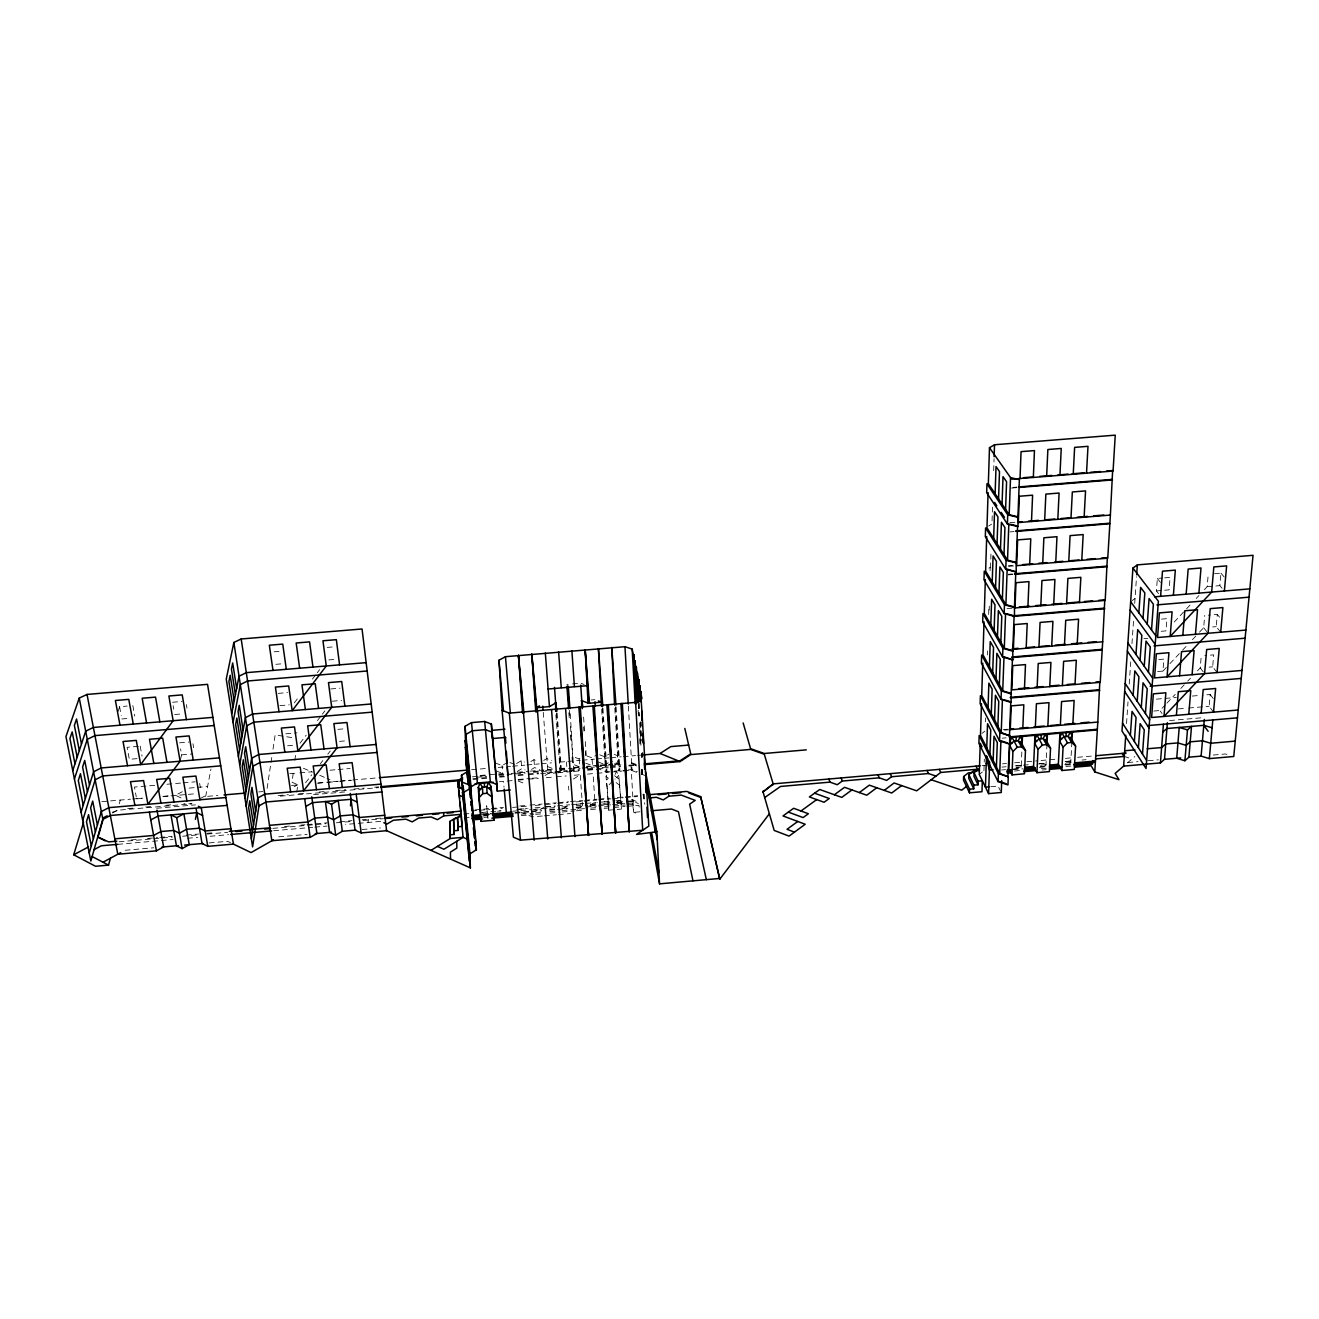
<?xml version="1.0" encoding="UTF-8"?>
<svg xmlns="http://www.w3.org/2000/svg" width="1319" height="1319" viewBox="0 0 1319 1319"><rect width="100%" height="100%" fill="white"/><g stroke="black" fill="none" stroke-linecap="round" stroke-linejoin="round"><path stroke-width="0.75" stroke-dasharray="5 3.75" d="M987.337 654.982L987.469 650.894M988.656 614.522L988.821 609.526M990.074 570.698L990.19 567.285L987.222 569.231M983.941 770.774L984.32 759.117M985.524 721.889L985.656 717.915M989.151 610.103L989.283 606.13M990.52 567.846L991.047 551.639M992.053 520.807L992.498 507.123M993.685 470.685L994.064 458.715M1021.829 751.978L1021.17 767.526L1015.861 767.988M1046.989 744.015L1045.967 765.366L1040.658 765.828M1071.885 741.855L1070.715 763.19L1065.406 763.668M368.116 822.479L368.314 819.214M1126.541 723.554L1128.009 701.856M1129.229 684.05L1130.729 661.907M1131.966 643.738L1133.565 620.309M1134.703 603.442L1136.533 576.733M1158.527 593.616L1156.433 590.928L1157.34 578.447L1162.797 578.002M1157.604 671.552L1162.946 671.091L1163.853 659.121L1158.494 659.566M1197.454 670.843L1200.241 667.909L1201.263 655.939M1199.449 632.197L1203.67 627.712L1204.709 615.495M1204.428 589.642L1207.165 586.691L1208.237 574.227M1213.513 712.145L1209.16 706.259L1210.199 694.519L1202.236 695.212M1217.058 672.558L1212.656 666.853L1213.711 654.867L1204.824 655.625M1220.685 632.197L1216.217 626.657L1217.289 614.44L1208.303 615.182M1222.103 588.323L1219.844 585.636L1220.949 573.171L1211.864 573.93M296.824 792.125L297.731 784.756L292.043 782.233L293.576 770.296M294.862 760.354L295.637 754.386M267.097 788.416L271.78 757.32M273 749.176L275.143 734.914L293.923 737.915M205.649 796.511L210.958 769.043M180.472 759.629L181.593 754.847L180.555 748.846M119.238 803.815L120.293 800.056M118.166 711.337L119.584 706.704L127.152 706.061M614.539 775.704L619.023 779.249L621.496 809.075L608.768 810.179L606.048 776.446L607.927 772.34M615.165 774.335L616.418 771.599L618.792 775.341L621.496 809.075M294.252 702.945L297.88 698.18M312.405 679.12L316.032 674.355M317.252 672.772L319.66 669.59M299.99 743.224L306.206 735.145M317.401 720.603L321.144 715.755M322.38 714.14L324.87 710.908M305.563 782.777L311.729 774.847M320.369 763.734L322.842 760.568M327.772 754.221L330.245 751.039M1174.24 622.04L1185.22 610.268M1186.589 608.784L1190.711 604.366M1196.201 598.48L1198.938 595.529M608.768 810.179L607.268 786.784L611.291 782.48M616.781 777.485L618.792 775.341M1162.946 671.091L1168.552 665.106M1169.953 663.605L1181.197 651.652M1182.599 650.152L1186.82 645.667M1192.425 639.682L1198.048 633.697M1165.501 704.643L1159.929 710.512L1161.973 713.464M1166.886 703.175L1175.229 694.355M1180.785 688.485L1186.342 682.599M1187.727 681.132L1190.513 678.197M1127.432 762.877L1134.802 756.562M979.259 774.451L982.375 772.011M982.012 733.348L984.881 731.171M1132.131 600.64L1135.049 598.463M616.171 802.43L619.04 800.551L622.601 800.237L612.362 801.078M577.359 809.157L582.47 805.876L587.895 805.398M589.725 805.546L594.078 802.727L597.655 802.43M563.197 808.679L569.099 804.92M616.105 707.05L619.93 770.56L618.595 770.675L614.736 707.165M544.087 807.096L538.103 810.872L534.838 809.536M598.43 762.052L605.289 764.657L608.24 762.811M988.591 526.067L991.575 524.171M573.402 779.034L580.261 774.731L582.47 805.876M599.634 754.814L604.794 756.76L609.213 753.99M586.856 755.919L591.984 757.864L596.435 755.095M490.899 813.378L487.832 815.274L481.419 812.57M579.156 758.969L579.717 766.867L572.924 764.262L572.347 756.381L579.156 758.969L583.641 756.199M557.129 713.167L561.597 772.472L560.262 772.588L555.777 713.282M545.011 775.539L548.077 773.643L555.975 772.967M531.524 769.439L534.591 767.576L539.619 769.538M543.708 760.436L546.758 758.59L551.804 760.535M530.865 761.541L533.948 759.695L537.295 760.997M517.163 771.483L521.796 768.68L525.127 769.983M516.487 763.586L521.12 760.799L524.467 762.102M495.466 763.009L502.077 765.63L508.293 761.904M566.791 684.396L568.159 684.281M294.17 786.718L297.731 784.756M200.422 798.457L205.517 795.736M182.335 791.697L175.526 795.291L180.983 797.88M112.494 813.015L117.82 810.229L192.03 803.799L183.869 803.716M112.346 812.224L117.82 810.229M101.843 801.655L130.515 799.182M132.56 799.001L142.782 798.127M163.243 796.346L169.376 795.819M318.027 782.991L330.195 781.953M338.356 781.244L334.268 781.59L326.997 778.457M340.417 781.062L350.656 780.172M352.701 780.007L377.3 777.88M471.575 769.752L485.92 768.499M498.219 767.444L510.502 766.388M512.563 766.207L524.863 765.152M526.908 764.971L539.207 763.915M541.252 763.734L551.49 762.844M559.701 762.135L565.851 761.607M567.895 761.426L580.195 760.371M582.24 760.189L594.539 759.134M596.584 758.953L608.883 757.897M610.928 757.716L621.183 756.826M623.227 756.661L635.527 755.589M637.572 755.424L643.721 754.88M136.632 798.836L142.699 798.308M162.897 796.561L168.964 796.049M170.975 795.868L195.228 793.774M291.483 785.464L299.495 784.772M317.549 783.222L325.562 782.53M327.574 782.348L337.598 781.491M339.61 781.31L351.645 780.271M1153.762 711.04L1161.973 710.331M1178.395 708.913L1186.589 708.204M1188.65 708.039L1209.16 706.259M207.677 796.33L217.899 795.456M258.738 791.928L262.827 791.565M1003.297 729.588L1007.386 729.226M480.05 775.49L485.986 774.978M489.943 774.632L502.786 773.528L502.077 765.63M517.46 772.258L528.457 771.302M530.287 771.137L552.265 769.241M559.586 768.614L566.906 767.971L566.478 762.052M574.227 767.345L579.717 766.867M597.985 765.284L587.021 766.24L587.268 770.263M599.815 765.135L612.593 764.031M614.423 763.866L621.727 763.239M1004.484 730.149L1010.272 729.638M472.367 776.825L478.467 776.297M480.495 776.116L486.596 775.588M498.796 774.533L508.969 773.659M510.997 773.478L525.226 772.242M533.354 771.549L543.527 770.659M545.555 770.494L551.655 769.966M559.8 769.257L571.984 768.202M574.029 768.021L584.185 767.147M586.23 766.966L598.43 765.927M600.458 765.745L612.659 764.69M614.687 764.509L620.787 763.981M476.505 777.287L486.678 776.413M498.862 775.358L504.963 774.83M507.007 774.649L525.292 773.066M533.42 772.373L539.52 771.846M541.565 771.664L551.721 770.791M559.85 770.082L567.978 769.373M570.022 769.208L580.179 768.317M582.223 768.153L594.407 767.097M596.452 766.916L608.636 765.861M610.681 765.679L620.837 764.806M127.712 808.58L135.725 807.887M145.766 807.014L153.779 806.321M165.815 805.282L173.844 804.59M278.161 795.555L288.399 794.681M298.638 793.791L306.849 793.082M319.149 792.01L325.298 791.482M335.554 790.592L345.809 789.702M354.003 788.993L364.258 788.119M374.514 787.229L378.619 786.866M472.927 778.705L487.288 777.468M499.588 776.396L503.693 776.05M518.037 774.814L526.248 774.088M528.292 773.923L538.548 773.033M546.758 772.324L552.908 771.796M554.953 771.615L567.252 770.543M569.313 770.362L579.552 769.488M587.763 768.779L593.913 768.235M602.107 767.526L608.273 766.998M610.318 766.817L620.573 765.927M628.767 765.218L636.978 764.509M280.32 796.165L378.718 787.641M473.026 779.48L487.37 778.243M499.67 777.171L505.82 776.644M518.12 775.588L526.314 774.88M528.375 774.698L538.614 773.808M540.675 773.626L552.974 772.571M555.019 772.39L567.318 771.318M569.363 771.153L579.618 770.263M587.812 769.554L596.023 768.845M598.068 768.664L608.323 767.773M610.367 767.592L620.622 766.718M628.817 766.009L637.011 765.284M557.953 772.802L571.77 771.599M573.749 771.434L579.668 770.923M587.582 770.23L599.42 769.208L606.311 771.846L612.247 771.335M156.648 808.25L195.476 804.887M313.51 794.665L347.985 791.68M1169.59 720.553L1202.433 717.717M518.136 779.48L530.04 778.457M532.035 778.276L539.966 777.583M614.225 771.153L626.08 770.131M628.058 769.966L631.999 769.62L637.258 771.599M499.439 781.738L503.495 781.392L504.023 787.229M507.156 781.062L512.646 780.584M518.318 780.106L526.297 779.414M528.309 779.232L538.3 778.375M546.297 777.682L554.293 776.99M556.288 776.809L566.28 775.951M574.276 775.259L580.261 774.731M587.565 774.105L593.039 773.626L595.133 804.771L589.708 805.249M597.062 773.28L609.147 772.225M611.159 772.06L622.007 771.12M623.244 771.005L631.29 770.312L639.995 773.61M1002.275 738.162L1006.117 737.832M131.158 839.923L139.336 839.197M147.514 838.488L157.736 837.598M159.78 837.417L172.047 836.345M186.358 835.092L198.625 834.02M206.803 833.311L214.981 832.602M284.492 826.535L290.625 825.991M300.847 825.1L304.936 824.754M306.981 824.573L327.425 822.792M339.692 821.721L351.959 820.649M362.181 819.758L366.27 819.396M375.503 818.588L380.894 818.11L380.746 821.374L345.545 824.441M475.021 809.899L489.267 808.662M491.295 808.481L503.495 807.409M519.768 805.991L527.897 805.282M529.925 805.101L542.125 804.046M544.17 803.865L556.371 802.809M558.399 802.628L568.571 801.738M570.599 801.556L582.8 800.501M584.845 800.32L597.045 799.248M599.073 799.067L609.246 798.193M617.374 797.484L623.475 796.94M625.503 796.758L637.704 795.703M982.127 765.647L988.228 765.102M1002.473 763.866L1006.529 763.503M1014.674 762.794L1022.802 762.085M1026.874 761.739L1037.031 760.849M1041.087 760.486L1055.282 759.249M1065.422 758.376L1071.523 757.831M1077.59 757.304L1093.797 755.886M119.056 841.769L172.36 837.12M182.599 836.23L196.96 834.976M207.198 834.086L227.709 832.289M272.802 828.348L305.596 825.496M307.64 825.315L326.09 823.699M336.345 822.809L350.689 821.556M362.989 820.484L383.483 818.687M471.625 811.004L477.775 810.46M479.819 810.278L490.074 809.388M492.119 809.207L502.374 808.316M512.613 807.426L526.957 806.173M535.168 805.447L543.362 804.738M545.407 804.557L555.662 803.667M557.706 803.485L567.961 802.579M576.156 801.87L582.306 801.342M584.35 801.161L596.65 800.089M598.711 799.908L611.01 798.836M613.055 798.654L623.31 797.748M625.354 797.583L637.654 796.495M463.826 814.054L469.927 813.526M482.144 812.455L500.462 810.855M516.735 809.437L526.908 808.547M535.052 807.838L543.181 807.129M545.225 806.948L555.398 806.057M557.426 805.876L569.643 804.804M571.671 804.639L583.872 803.568M585.916 803.386L596.089 802.496M604.234 801.787L610.334 801.26M1015.234 765.877L1021.302 765.35M1023.33 765.168L1031.425 764.459M1039.537 763.767L1047.632 763.058M1065.867 761.459L1071.935 760.931M1082.058 760.041L1086.114 759.695M117.754 844.341L173.168 839.511M187.529 838.257L197.784 837.351M210.1 836.279L228.566 834.663M273.725 830.723L312.718 827.31M314.763 827.128L327.079 826.057M497.543 811.169L501.121 810.855M519.043 809.289L527.979 808.514M545.868 806.948L554.804 806.173M576.238 804.293L581.597 803.832M599.436 802.265L606.559 801.639L609.939 802.974M1001.995 767.097L1006.084 766.735M1016.273 765.844L1022.39 765.317M1038.696 763.899L1046.824 763.19M1065.142 761.574L1071.242 761.047M483.463 813.807L491.278 813.131M512.695 811.251L518.845 810.723M520.89 810.542L531.128 809.652M533.189 809.47L547.517 808.217M549.561 808.036L559.8 807.146M561.861 806.964L567.994 806.42M576.189 805.711L584.383 804.986M590.417 804.458L596.237 803.963M603.987 803.287L609.807 802.776M617.457 802.1L625.008 801.441M626.888 801.276L632.559 800.781L632.922 802.925L626.822 803.469M1016.471 767.229L1022.159 766.735M1041.136 765.069L1046.824 764.575M1066.098 762.893L1072.248 762.349M482.193 814.647L492.251 813.757M599.123 804.425L609.114 803.551M616.83 802.875L625.091 802.15M627.086 801.968L633.087 801.457L638.264 803.469M483.677 815.257L491.509 814.581M514.921 812.537L541.466 810.212M549.644 809.487L559.85 808.596M561.894 808.415L568.027 807.887M576.189 807.179L584.366 806.453M590.368 805.925L596.172 805.431M603.904 804.755L609.708 804.244M617.341 803.568L624.86 802.925M1001.649 769.966L1005.573 769.636M1013.503 768.944L1021.714 768.219M1040.163 766.603L1046.313 766.075M1064.746 764.459L1070.88 763.915M464.189 817.681L470.289 817.153M482.49 816.082L490.619 815.373M515.02 813.246L529.249 811.993M531.277 811.828L541.449 810.938M549.578 810.229L555.678 809.685M557.706 809.503L567.879 808.613M576.007 807.904L584.136 807.195M586.164 807.014L596.336 806.14M598.364 805.958L610.565 804.887M612.593 804.705L624.794 803.65M1013.058 769.686L1023.181 768.812M1039.372 767.394L1047.451 766.685M1065.67 765.086L1071.737 764.558M483.809 817.434L487.733 817.088L487.634 814.911M521.203 814.169L533.486 813.098M535.53 812.916L541.664 812.372M549.858 811.663L560.08 810.756M562.125 810.591L584.63 808.613M590.665 808.085L596.468 807.574M604.217 806.898L610.021 806.387M613.896 806.057L625.222 805.068M627.102 804.903L632.757 804.409L632.559 800.781M1014.426 771.021L1022.011 770.345M1041.285 768.664L1047.451 768.12M1065.917 766.504L1072.05 765.976M125.124 850.277L153.828 847.771M209.177 842.923L227.626 841.308L230.528 842.709M278.688 836.84L307.162 834.35M362.115 829.536L380.416 827.936M521.368 815.604L533.601 814.532M535.646 814.351L541.763 813.823M549.924 813.098L560.13 812.207M562.174 812.026L574.408 810.954M576.452 810.789L584.614 810.064M590.615 809.536L596.419 809.042M604.135 808.366L609.939 807.855M613.797 807.508L625.074 806.519M626.954 806.354L638.874 805.315L639.731 810.179M1042.043 770.032L1046.132 769.669M1127.844 762.53L1138.033 761.64M1148.222 760.733L1158.395 759.843M1213.282 755.045L1225.466 753.973L1228.78 754.979M542.34 815.999L532.266 816.89L520.923 812.207M544.368 815.818L556.453 814.763M558.465 814.598L570.55 813.526M640.012 811.795L633.714 812.339L632.395 802.265L632.757 804.409M990.849 786.685L998.038 786.058L1000.461 790.889M591.126 699.993L594.853 699.68M138.347 746.34L127.086 747.296L129.311 759.299L140.523 758.343M179.532 742.828L188.881 742.036M285.877 733.793L297.039 732.836M337.911 729.358L345.347 728.731M181.593 754.847L192.772 753.891M287.608 745.796L295.027 745.169M339.494 741.377L346.897 740.734M1209.111 667.15L1212.656 666.853M154.719 785.316L134.456 787.064L136.269 796.874M166.886 784.261L181.066 783.041M183.094 782.876L195.261 781.821M289.768 773.692L297.814 773M299.825 772.835L311.894 771.796M329.997 770.23L336.032 769.719M338.06 769.538L350.129 768.499M1156.433 699.152L1176.35 697.438M1192.277 696.069L1200.241 695.377M189.128 788.102L195.212 787.575M197.24 787.41L207.38 786.536M274.055 651.817L281.639 651.174M327.178 647.398L334.762 646.772M1164.628 577.854L1170.085 577.392L1169.129 589.857L1163.688 590.318M275.852 664.314L283.42 663.688M328.827 659.912L336.378 659.286M1156.433 590.928L1161.874 590.467M1207.165 586.691L1219.844 585.636M1007.04 608.603L1013.008 608.108M172.575 702.252L182.022 701.461M278.144 693.382L287.542 692.59M330.723 688.963L340.104 688.172M1161.528 619.122L1166.936 618.66L1165.996 630.878L1160.621 631.339M121.843 718.97L129.41 718.327M174.669 714.519L182.203 713.876M279.925 705.632L289.29 704.841M332.339 701.213L341.687 700.422M1212.623 626.954L1216.217 626.657M572.528 683.901L580.591 683.226L584.103 684.446M1143.919 638.676L1147.827 638.347M1009.942 522.687L1016.075 522.176M1009.876 531.92L1014.064 531.573M1008.359 565.785L1012.398 565.455M1008.606 566.362L1016.636 565.686M1008.375 574.276L1012.481 573.946M1008.293 574.87L1012.827 574.507M1012.959 487.403L1016.998 487.074M1011.492 488.063L1017.625 487.568M1124.035 756.43L1132.032 758.936M614.143 754.369L617.589 755.655L618.067 763.553L611.175 760.948M636.071 764.41L630.845 762.448L633.714 812.339L638.874 814.384M636.319 765.119L630.96 763.107L636.368 765.943M641.743 774.253L645.222 775.572M585.685 763.157L592.511 765.762L591.984 757.864M643.705 798.16L643.491 794.054M573.732 771.087L570.055 710.611M547.385 766.471L552.414 768.433M631.504 799.462L638.297 802.117M509.958 762.547L514.938 764.509M496.191 770.89L502.786 773.528M518.219 781.029L525.836 784.08M303.419 768.252L312.488 772.176M319.742 775.308L325.183 777.666M620.078 785.662L615.561 782.118L615.05 778.902M606.048 776.446L608.29 778.21L606.295 780.353L607.268 786.784M1220.949 573.171L1225.499 578.48M1217.289 614.44L1219.531 617.177M1203.67 627.712L1206.967 631.867M1157.34 578.447L1161.544 583.789M1200.241 667.909L1204.577 673.63M1210.199 694.519L1213.48 698.889M119.584 706.704L121.2 715.459M642.996 794.203L644.826 804.178M132.84 705.583L134.752 716.102M140.21 746.175L142.04 756.183M633.087 801.457L632.708 799.298L632.922 802.925M173.168 705.747L173.778 709.259M186.391 704.643L186.968 708.138M192.953 743.718L193.629 747.725M199.647 783.437L200.307 787.361M487.981 818.522L486.645 805.761L487.733 817.088M521.12 760.799L521.796 768.68M533.948 759.695L534.591 767.576M543.247 712.293L548.077 773.643M556.42 712.903L560.888 772.209M568.538 786.173L568.819 790.081M569.346 710.347L569.923 718.443M570.5 726.538L571.671 742.745M571.819 744.773L573.138 762.992M568.852 712.738L569.28 718.822M570.467 735.029L570.896 741.097M572.067 757.304L572.512 763.388M583.608 717.091L584.597 731.402M585.306 741.624L586.279 755.935M583.592 727.049L583.872 731.138M585.29 751.583L585.57 755.672M602.948 708.171L607.004 771.681L605.652 771.796L601.579 708.287M602.222 707.742L606.311 771.846M604.794 756.76L605.289 764.657M615.363 706.786L619.205 770.28M628.372 706.094L631.999 769.62M641.199 722.021L641.413 726.077M642.848 752.473L643.062 756.529M640.539 722.416L641.314 736.629M642.205 752.885L642.435 756.941M639.418 703.472L639.764 712.161M640.424 721.74L641.331 740.915M642.007 753.248L642.221 757.353M644.249 794.351L644.628 798.885M638.544 703.67L639.22 715.986M639.682 722.828L640.919 745.433M641.364 753.66L641.595 757.765M642.139 769.406L642.468 775.572M638.412 703.752L639.088 716.036M639.764 728.302L640.655 744.674M642.007 769.224L642.337 775.358M638.116 710.281L638.462 716.415M639.699 738.937L640.028 745.07M641.38 769.62L641.71 775.77"/><path stroke-width="1.5" d="M972.235 772.538L968.311 772.885L963.612 776.545L963.513 780.156L969.481 792.818L981.979 791.73L982.325 780.766L978.154 781.145L974.081 772.736L978.78 769.059M979.407 770.477L973.537 770.988L968.838 774.649L968.723 778.259L973.752 788.811L969.58 789.174L963.612 776.545M969.481 792.818L969.58 789.174M973.752 788.811L973.867 785.168L968.838 774.649M974.081 772.736L973.983 776.363L978.038 784.789L973.867 785.168M978.038 784.789L978.154 781.145M981.468 703.588L980.479 735.408L999.72 773.429L1008.277 776.825L1007.963 784.92L998.071 781.623L978.912 743.388L979.16 735.524L998.368 773.544L998.071 781.623M982.737 663.111L981.715 695.558L1001.22 732.556L1009.859 735.854L1009.546 744.114L999.555 740.915L980.149 703.703L980.396 695.674L999.851 732.672L999.555 740.915M984.023 621.793L982.985 654.916L1002.737 690.826L1011.129 693.365L1011.162 702.45L1001.055 699.367L981.402 663.226L981.649 655.032L1001.352 690.942L1001.055 699.367M985.342 579.618L984.287 613.417L1004.303 648.206L1012.778 650.646L1012.811 659.896L1002.588 656.911L982.671 621.909L982.935 613.533L1002.902 648.321L1002.588 656.911M986.694 536.553L985.623 571.078L1005.886 604.663L1014.459 607.004L1014.492 616.418L1004.155 613.566L983.99 579.733L984.254 571.193L1004.468 604.778L1004.155 613.566M988.079 492.597L986.975 527.831L1007.518 560.179L1016.174 562.422L1016.207 572.001L1005.754 569.28L985.326 536.668L985.59 527.946L1006.084 560.295L1005.754 569.28M1011.821 479.176L1113.071 471.048L1115.247 435.155L994.526 444.75L989.481 447.685L988.343 483.677L1009.167 514.707L1017.938 516.834L1017.971 526.611L1007.403 524.006L986.678 492.696L986.958 483.793L1007.732 514.839L1007.403 524.006M994.13 456.72L994.526 444.75M986.48 755.721L985.441 787.163L989.036 786.849M986.744 747.791L987.535 723.768L990.75 729.968L989.926 754.089M988.063 707.611L988.871 683.11L992.135 689.128L991.294 713.727M989.415 666.606L990.239 641.595L993.537 647.431L992.696 672.542M990.8 624.744L991.641 599.205L994.988 604.844L994.114 630.498M992.218 582.009L993.075 555.926L996.455 561.366L995.565 587.565M993.652 538.35L994.526 511.723L997.955 516.949L997.049 543.708M995.12 493.768L996.026 466.563L999.489 471.559L998.565 498.912M987.931 762.844L988.063 758.887M1001.698 780.7L1001.269 792.505L988.591 793.626L989.662 762.052M993.158 760.453L993.998 736.249L997.296 742.581L996.422 766.9M994.559 719.927L995.416 695.212L998.763 701.378L997.873 726.208M996.01 678.576L996.884 653.334L1000.247 659.319L999.357 684.66M997.461 636.335L998.368 610.565L1001.78 616.336L1000.857 642.238M998.961 593.204L999.884 566.873L1003.347 572.446L1002.407 598.892M1000.494 549.133L1001.434 522.242L1004.946 527.6L1003.99 554.623M1002.061 504.105L1003.017 476.621L1006.578 481.748L1005.589 509.381M999.72 773.429L1000.923 740.8L1007.535 742.91M1001.22 732.556L1002.44 699.235M1002.737 690.826L1003.99 656.796L1012.811 659.896M1004.303 648.206L1005.573 613.45M1005.886 604.663L1007.188 569.149L1016.207 572.001M1007.518 560.179L1008.837 523.89M1009.167 514.707L1010.535 477.61L989.481 447.685M1007.93 776.149L1009.546 744.114M1009.513 735.194L1010.799 701.807L1004.105 699.746M1011.129 693.365L1012.431 659.269M1012.778 650.646L1014.113 615.808L1007.271 613.929M1014.459 607.004L1015.828 571.407M1016.174 562.422L1017.592 526.034L1010.585 524.319M1017.938 516.834L1019.373 479.654L1010.535 477.61M1020.016 478.517L1021.054 451.642L1034.459 450.587L1033.338 477.445M1012.003 774.88L1012.926 751.484L1009.678 745.317L1013.981 741.047L1018.153 740.684L1022.143 744.246L1025.473 750.396L1024.484 773.775L1012.003 774.88L1008.771 768.614L1009.975 737.502L1097.326 729.935L1094.786 771.912L1118.974 779.677L1115.149 773.412L1124.365 765.515M1016.075 740.866L1016.224 736.958M1022.077 746.142L1022.472 736.414M1022.802 728.566L1023.808 704.808L1011.195 705.879L1010.272 729.638L1097.804 722.07L1099.832 681.725L1095.776 682.071M1024.467 688.815L1025.49 664.578L1012.761 665.65L1011.821 689.886L1100.227 682.335L1102.684 641.792L1013.388 649.327L1014.36 624.596L1027.204 623.524L1026.182 648.256M1027.913 606.855L1028.968 581.613L1015.976 582.701L1015.003 607.944L1105.207 600.409L1107.35 557.624L1101.299 558.135M1029.677 564.614L1030.766 538.844L1017.641 539.916L1016.636 565.686L1107.762 558.184L1110.384 515.069L1018.317 522.571L1019.323 496.257L1032.596 495.186L1031.491 521.483M1036.948 772.687L1038.02 749.307L1034.624 743.158L1038.96 738.887L1043.115 738.525L1047.088 742.069L1050.551 748.219L1049.396 771.599L1036.948 772.687L1033.568 766.438L1034.97 735.326M1035.333 727.478L1036.404 703.719L1048.984 702.648L1047.847 726.39M1037.113 687.727L1038.218 663.49L1050.93 662.418L1049.759 686.638M1038.943 647.167L1040.064 622.436L1052.908 621.364L1051.705 646.096M1040.806 605.784L1041.944 580.541L1054.92 579.47L1053.7 604.712M1042.719 563.543L1043.873 537.773L1056.981 536.701L1055.744 562.471M1044.664 520.411L1045.852 494.114L1059.091 493.042L1057.822 519.34M1046.643 476.39L1047.863 449.515L1061.234 448.444L1059.948 475.318M1041.037 738.706L1041.219 734.782M1046.989 743.965L1047.467 734.254M1061.861 770.51L1063.081 747.131L1059.536 740.998L1063.889 736.727L1068.044 736.365L1071.984 739.91L1075.595 746.043L1074.293 769.422L1061.861 770.51L1058.349 764.278L1059.932 733.166M1060.344 725.318L1061.564 701.56L1074.128 700.488L1072.842 724.23M1062.389 685.567L1063.625 661.33L1076.32 660.258L1075.001 684.495M1064.466 645.007L1065.736 620.293L1078.563 619.205L1077.211 643.936M1066.593 603.64L1067.895 578.398L1080.855 577.326L1079.47 602.552M1068.769 561.399L1070.088 535.629L1083.179 534.558L1081.778 560.328M1070.979 518.285L1072.331 491.971L1085.553 490.899L1084.119 517.213M1073.237 474.246L1074.622 447.388L1087.994 446.317L1086.526 473.175M1065.966 736.546L1066.181 732.622M1071.885 741.806L1072.413 732.094M1097.326 729.935L1097.804 722.07M1102.684 641.792L1104.794 599.832L1098.694 600.343M1110.384 515.069L1112.642 470.537L1106.559 471.031M1132.922 568.077L1122.007 731.006L1146.046 768.515L1158.379 601.217L1132.922 568.077L1137.341 564.878L1253.05 555.315L1233.76 756.479L1209.342 758.623L1201.114 756.117L1188.914 757.172L1184.891 760.766L1176.713 758.244L1179.219 727.445L1187.479 729.902L1191.519 726.373L1188.914 757.172M1125.75 735.227L1123.64 766.125L1160.423 762.91L1164.512 759.315L1180.785 757.897M1136.665 574.754L1137.341 564.878M1130.383 735.326L1132.032 711.419L1136.071 717.503L1134.373 741.509M1133.153 695.311L1134.835 670.926L1138.924 676.828L1137.209 701.329M1135.972 654.488L1137.703 629.592L1141.842 635.313L1140.078 660.324M1138.858 612.824L1140.622 587.4L1144.826 592.923L1143.029 618.463M1138.412 747.758L1140.144 723.653L1144.265 729.869L1142.501 754.089M1141.298 707.413L1143.062 682.797L1147.233 688.848L1145.436 713.563M1144.249 666.227L1146.03 641.1L1150.283 646.953L1148.453 672.195M1147.25 624.184L1149.08 598.529L1153.383 604.184L1151.52 629.954M1160.605 596.32L1162.484 571.193L1175.328 570.121L1173.382 595.248M350.524 805.843L351.019 799.298L312.57 802.644L305.777 806.47M1160.423 762.91L1163.407 724.246M1164.512 759.315L1167.381 722.68M1176.4 715.36L1178.296 691.7L1190.76 690.628L1188.782 714.288M1179.582 675.773L1181.527 651.635L1194.107 650.564L1192.079 674.701M1182.83 635.395L1184.808 610.763L1197.52 609.708L1195.459 634.324M1186.144 594.193L1188.172 569.066L1200.999 567.994L1198.905 593.121M1184.891 760.766L1187.479 729.902M1201.147 713.216L1203.192 689.557L1215.64 688.485L1213.513 712.145M1201.114 756.117L1204.313 719.482M1209.342 758.623L1212.821 719.96M1217.058 672.558L1219.234 648.437L1206.671 649.509L1204.577 673.63L1164.017 716.431L1165.848 692.772L1153.367 693.843L1151.619 717.503L1238.228 710.001M1220.685 632.197L1222.894 607.581L1210.215 608.636L1208.072 633.252L1167.068 676.845L1168.931 652.707L1156.351 653.779L1154.554 677.917L1242.02 670.431M1224.378 590.994L1226.637 565.884L1213.826 566.939L1211.65 592.066L1170.2 636.45L1172.096 611.835L1159.385 612.906L1157.554 637.522L1245.878 630.07M233.842 642.468L258.986 805.86L252.605 846.88L226.241 679.153L233.842 642.468L241.179 638.973L362.049 628.982L386.615 830.69L361.175 832.916L355.042 830.162L350.26 793.461M251.352 838.835L257.766 798.011L264.756 794.17L380.944 784.129M246.224 806.288L252.885 766.273L259.942 762.497L377.086 752.457M244.938 798.061L251.649 758.244L258.738 754.501L376.113 744.46M239.712 764.806L246.669 725.846L253.825 722.169L372.189 712.145M238.393 756.414L245.4 717.668L252.572 714.008L371.183 703.983M233.051 722.449L240.322 684.594L247.56 681L367.177 670.992M231.699 713.859L239.036 676.235L246.29 672.657L366.154 662.649M195.41 819.313L196.795 812.685L202.565 815.439M83.575 822.314L73.699 854.778L95.545 866.27L108.537 865.116L110.417 858.224M102.882 818.819L90.846 861.076L65.95 736.596L79.239 698.081L87.021 694.437L207.545 684.347L233.43 844.111L207.792 846.353L202.054 843.55L196.135 808.794M105.207 840.83L97.985 837.136L103.607 817.648L107.152 815.802M89.23 853.014L101.332 811.548L108.817 807.657L225.895 797.533M82.718 820.451L95.149 779.793L102.717 775.968L220.751 765.861M81.086 812.24L93.583 771.78L101.184 767.971L219.449 757.848M74.425 778.968L87.268 739.365L94.952 735.623L214.222 725.516M72.743 770.576L85.686 731.171L93.369 727.461L212.887 717.355M472.153 815.521L480.858 814.763L478.22 787.525L479.984 783.42L482.49 787.163L482.754 793.659L478.846 797.962L481.122 821.358L493.916 820.237L491.047 786.421L488.541 782.678L486.76 786.784L487.057 793.28L491.723 796.841L493.916 820.237M986.216 763.635L987.403 761.788L987.008 756.776L986.81 762.712M988.937 766.949L989.135 760.997M649.904 794.632L686.803 791.416L700.669 796.66L719.729 879.295L769.373 813.774M489.085 788.564L491.047 786.421M1020.148 742.465L1022.307 740.322L1020.395 736.596L1018.153 740.684L1021.467 746.834L1025.473 750.396M1012.926 751.484L1017.279 747.197L1021.467 746.834M1045.093 740.305L1047.27 738.162L1045.373 734.436L1043.115 738.525L1046.561 744.658L1050.551 748.219M1038.02 749.307L1042.389 745.021L1046.561 744.658M1070.022 738.145L1072.199 736.002L1070.336 732.259L1068.044 736.365L1071.638 742.482L1075.595 746.043M1063.081 747.131L1067.467 742.844L1071.638 742.482M1162.797 732.045L1166.919 728.517L1203.802 725.318L1212.112 727.758M966.481 786.454L961.732 790.18L931.181 779.743M976.011 766.174L977.511 769.241L940.727 772.456L916.672 790.823L894.101 782.975L884.225 790.378M901.586 785.58L891.726 793.016L869.336 785.151L859.312 792.571M876.772 787.756L866.748 795.209L844.556 787.311L834.366 794.747M935.962 776.083L928.444 773.528L891.562 776.743L886.665 780.403L879.245 777.814L842.28 781.046L837.219 784.723L829.948 782.134L780.518 786.454L764.69 797.566M851.909 789.933L841.753 797.401L819.726 789.487L809.388 796.94L824.062 802.265L829.239 798.506L814.581 793.197M797.764 821.473L787.014 829.305L794.467 832.124M800.996 810.987L816.708 799.594M773.379 783.865L762.877 792.01L773.379 783.865L980.083 765.811M629.212 831.811L622.337 703.522L620.886 703.637L629.212 831.811L621.678 703.917M706.341 879.658L689.623 804.145L695.162 800.386L681.296 795.11L668.865 796.198L663.276 799.924L656.417 797.286L649.294 797.913M615.66 833.014L608.339 704.709L606.888 704.824L615.66 833.014L607.663 705.104M602.107 834.202L594.325 705.896L592.874 706.011L602.107 834.202L593.649 706.292M588.538 835.405L580.311 707.083L578.86 707.215L588.538 835.405L579.635 707.495M574.952 836.592L565.604 708.682M684.808 728.418L690.711 753.825L680.027 760.783L645.172 763.8M645.222 764.575L680.06 761.574L690.744 754.6L750.593 749.423L764.295 754.27L773.396 784.657M561.366 837.796L551.556 709.886M547.764 838.999L537.509 711.073M534.162 840.187L523.445 712.276M643.721 754.88L660.11 753.479L670.827 746.603L688.666 745.07M463.266 792.191L462.458 792.686L469.35 860.911L470.158 860.4M385.775 830.311L470.372 867.886L469.976 853.855L476.357 849.832L476.126 842.989M476.34 849.403L475.549 849.898L476.373 850.26L466.184 746.834L465.36 747.296L466.365 757.37M476.11 842.561L475.318 843.055L476.143 843.418L466.003 740.404L465.195 740.882L469.844 789.108L468.047 779.051M430.967 850.392L450.274 838.472L463.084 837.351L466.811 838.95M456.028 817.681L449.73 821.506L450.274 838.472L449.878 834.828L454.165 834.449L453.785 830.789L458.072 830.426L457.528 817.895L460.677 815.983M453.785 830.789L453.621 819.709L459.919 815.867M635.61 702.384L641.957 698.542L632.164 649.08L624.959 646.706L505.441 656.697L498.978 660.225L502.094 710.413L513.388 837.169L520.444 840.154L642.699 830.245L635.61 702.384L509.348 713.117L502.094 710.413M461.386 814.334L443.712 815.867L437.43 819.676L431.132 816.972L418.552 818.077L412.188 821.885L405.955 819.165L393.342 820.27L386.912 824.095L383.829 822.726M640.754 692.524L648.816 826.106L636.549 834.399L656.846 831.745L659.549 883.845L719.696 878.454L719.729 879.295M471.196 792.703L471.031 786.833L477.396 783.008L490.322 781.887L496.95 784.574L497.312 791.136L510.338 789.999M639.484 686.094L640.803 697.949M463.282 792.62L469.844 788.68L469.646 782.035M639.418 689.524L638.874 679.367L639.336 700.076M636.978 673.498L639.303 701.444M437.446 846.402L443.926 849.255L463.084 837.351L457.841 780.634L462.623 777.798M462.689 788.399L459.309 787.014L459.391 787.839L459.177 780.518L462.54 778.523M462.623 779.348L459.259 781.343L459.177 780.518M467.47 778.012L468.311 778.358L466.547 759.892L465.706 760.387L467.47 778.012L468.294 777.518M461.518 775.176L468.113 771.285L468.492 784.673L461.666 781.87L461.518 775.176L470.174 861.274L469.35 860.911M635.758 667.315L636.846 675.114M581.547 706.968L581.761 700.471L582.916 706.852M335.685 835.158L342.33 831.267L338.208 800.419L331.514 804.227L325.397 801.523L329.618 832.388L335.685 835.158L331.514 804.227M634.554 661.198L635.643 668.98M634.554 664.924L633.994 654.785L636.055 703.851M466.299 761.574L466.365 753.314M555.612 711.238L555.645 702.681L556.981 711.122M536.652 711.452L536.355 707.726L549.462 706.621L555.678 702.994M241.179 638.973L271.846 840.747L310.163 837.384L316.89 833.493L311.762 796.791M536.355 707.726L539.471 705.912M574.408 686.474L571.885 650.828M561.251 687.595L558.613 651.932M273.495 839.791L251.055 852.602L233.034 843.913M468.492 784.673L465.904 758.623L465.046 726.307L471.526 722.614L484.667 721.493L491.377 724.065L496.95 784.574M585.158 649.723L588.093 703.34L589.461 703.225L585.158 649.723L588.785 703.274L601.86 702.17L602.107 705.879M545.324 653.053L549.462 706.621M258.986 805.86L265.96 802.018L381.9 791.961M182.121 848.612L189.244 844.671L183.885 813.807L176.697 817.681L170.975 814.928L176.433 845.792L182.121 848.612L176.697 817.681M537.146 711.798L531.804 654.175L535.761 711.93M523.94 712.936L518.416 655.296L522.555 713.051M87.021 694.437L117.803 854.234L156.417 850.854L163.622 846.913L157.01 810.196M102.997 862.23L120.738 852.651M93.979 849.7L101.332 845.776L117.754 844.341M150.778 819.923L158.066 816.049L196.795 812.685M73.699 854.778L88.554 846.897M379.344 777.699L467.47 770.098M224.016 794.928L244.444 793.164M1009.431 729.061L1013.52 728.698M1019.669 728.17L1027.847 727.461M1033.981 726.934L1044.219 726.044M1050.353 725.516L1058.547 724.807M1064.68 724.279L1074.919 723.389M1081.052 722.861L1089.23 722.152M380.663 786.685L460.628 779.776M743.141 722.944L750.56 748.664L764.278 753.495L806.272 749.868M380.779 787.476L458.666 780.733M1009.134 736.909L1096.946 729.292M227.165 805.381L110.334 815.505L102.866 819.412L79.239 698.081M475.137 783.849L493.372 782.266M1147.777 725.598L1237.469 717.833M482.754 793.659L487.057 793.28M114.835 838.835L153.614 835.455L160.852 831.547L173.712 830.426L179.417 833.212L186.573 829.305L199.433 828.184L205.187 830.954L230.94 828.711M269.505 825.348L307.987 821.984L314.746 818.126L327.508 817.022L333.608 819.758L340.286 815.9L353.03 814.796L359.197 817.533L384.752 815.29M1124.695 750.758L1134.95 749.868M1147.25 748.78L1161.61 747.543L1165.716 743.965L1177.966 742.91L1186.177 745.4L1190.216 741.839L1202.45 740.767L1210.727 743.256L1235.244 741.113M116.847 841.159L108.669 841.885L97.985 837.136M229.292 831.349L270.181 827.788M384.769 817.78L461.32 811.103M1095.825 755.721L1126.179 753.067M235.903 831.58L242.053 831.036M264.591 829.074L270.741 828.53M385.527 818.505L391.677 817.978M401.932 817.088L408.082 816.543M416.276 815.834L422.426 815.29M432.681 814.4L438.831 813.856M447.026 813.147L453.175 812.603M658.148 794.714L666.342 794.005M672.492 793.461L680.703 792.752M230.627 834.482L271.665 830.904M1095.611 758.92L1124.035 756.43L1122.139 753.413M993.042 769.669L989.398 769.999L987.403 761.788M492.251 813.757L511.756 812.059M1024.715 767.213L1033.568 766.438M1049.495 765.053L1058.349 764.278M1074.523 762.86L1095.446 761.03M472.334 816.972L480.462 816.263M492.663 815.191L512.992 813.427M1006.991 770.214L1011.03 769.867M1025.209 768.631L1035.316 767.74M1049.479 766.504L1059.602 765.614M1073.765 764.377L1093.995 762.613L1092.775 760.568M472.054 818.456L481.847 817.599M493.57 816.576L513.025 814.878M1006.661 771.697L1010.568 771.351M1023.907 770.181L1035.283 769.191M1049.495 767.938L1061.811 766.867M1074.111 765.795L1092.561 764.179L1091.341 762.135M162.023 847.045L178.428 845.611M184.578 845.083L203.027 843.468M315.307 833.641L331.58 832.207M341.753 831.316L355.998 830.08M475.351 819.627L482.573 819M491.855 818.192L513.206 816.313M1007.205 773.082L1011.31 772.72M1023.61 771.648L1035.893 770.576M1050.221 769.323L1060.46 768.416M1074.771 767.163L1091.126 765.745L1094.786 771.912M457.693 826.766L461.98 826.386L461.436 815.818M651.339 810.789L671.486 809.025L678.461 811.729L692.986 880.845M1011.772 656.994L1101.794 649.36M1012.118 657.587L1102.189 649.954M1153.977 645.914L1245.103 638.198M555.002 703.06L556.354 702.945M581.118 700.834L582.487 700.719M497.312 791.136L491.707 730.347L504.946 729.226M1018.647 688.666L1028.787 687.793M1034.871 687.281L1042.999 686.572M1051.111 685.88L1059.239 685.188M1067.351 684.495L1073.435 683.984M1081.564 683.291L1089.675 682.582M505.672 737.42L492.465 738.541L492.135 732.21L485.425 729.638L472.317 730.759L465.854 734.469L466.728 766.966M1010.206 697.372L1099.337 689.738M1010.552 697.982L1099.733 690.348M1150.119 686.226L1241.245 678.411M1019.34 606.971L1029.512 606.13M1035.613 605.619L1045.786 604.761M1051.886 604.25L1062.059 603.41M1068.176 602.898L1078.348 602.041M1084.449 601.53L1092.594 600.854M1154.719 596.815L1249.835 588.868M1012.91 615.825L1104.283 608.174M1013.256 616.402L1104.695 608.751M1156.977 604.877L1249.044 597.177M1012.085 648.816L1018.235 648.288M1026.429 647.596L1034.624 646.904M1040.773 646.392L1048.984 645.7M1055.134 645.172L1065.389 644.315M1071.539 643.787L1081.778 642.93M1087.944 642.402L1096.138 641.71M548.11 689.013L587.598 685.682M1018.12 522.011L1022.192 521.681M1028.325 521.186L1038.531 520.346M1044.648 519.851L1054.854 519.027M1060.987 518.532L1071.193 517.691M1077.31 517.196L1087.515 516.372M1093.632 515.861L1103.855 515.037M1015.745 530.881L1109.444 523.231M1016.108 531.409L1109.856 523.758M1022.505 564.631L1032.612 563.79M1038.663 563.295L1046.742 562.619M1054.837 561.96L1062.916 561.3M1070.995 560.624L1079.074 559.965M1087.153 559.289L1095.232 558.629M1014.525 573.765L1106.839 566.148M1014.888 574.326L1107.251 566.692M1023.412 477.709L1033.552 476.884M1039.636 476.406L1051.804 475.434M1057.887 474.939L1068.027 474.131M1072.083 473.801L1084.251 472.829M1090.335 472.334L1100.475 471.526M1019.026 486.909L1112.098 479.407M1019.389 487.42L1112.527 479.935M1007.732 514.839L1018.317 517.394M1006.084 560.295L1016.553 562.999M1004.468 604.778L1014.822 607.614M1002.902 648.321L1013.14 651.273M1001.352 690.942L1011.475 694.008M999.851 732.672L1009.859 735.854M998.368 773.544L1008.277 776.825M633.994 654.785L635.923 703.192M999.439 781.491L1005.968 783.684M635.197 660.819L636.78 703.324M636.401 666.936L637.671 702.104M637.638 673.119L638.561 702.269M640.127 685.715L639.352 685.435L640.226 701.757M641.413 692.129L640.622 691.848L641.182 700.719M598.364 700.917L601.86 702.17M581.811 700.785L588.785 703.274M660.11 753.479L680.06 761.574M788.35 812.108L803.09 817.582L808.382 813.724L793.659 808.283L783.008 815.95L805.2 824.243L789.059 836.114L774.187 830.442L762.86 791.219M688.584 792.867L700.702 797.451M465.195 740.882L466.036 741.212M465.36 747.296L466.201 747.642M465.541 753.808L466.382 754.138M465.706 760.387L466.563 760.717M457.957 787.13L463.612 789.454M462.458 792.686L463.299 793.032L463.134 785.926L469.976 853.855M464.403 797.385L458.765 795.044L458.682 790.147M351.019 799.298L357.202 802.001M198.361 806.255L201.246 807.624L207.792 846.353M92.017 856.493L108.537 865.116M478.22 787.525L480.545 789.306M1011.821 743.191L1009.826 741.41L1012.052 737.321L1017.279 747.197M1036.783 741.014L1034.788 739.25L1037.047 735.145L1042.389 745.021M1061.713 738.854L1059.734 737.09L1062.026 732.985L1067.467 742.844M1130.663 601.728L1155.84 635.807M1130.119 610.054L1155.197 644.364M1203.802 725.318L1208.122 731.287M1127.91 643.029L1152.707 678.246M1127.349 651.19L1152.081 686.622M1125.189 683.506L1149.64 719.778M1124.662 691.502L1149.03 727.989M994.625 502.473L996.818 505.771M1001.187 512.349L1004.468 517.295M1122.535 723.175L1146.64 760.486M982.012 746.834L980.231 743.273L979.259 774.451L988.591 793.626M939.326 769.373L940.727 772.456M927.076 770.444L928.444 773.528M890.292 773.659L891.562 776.743M878.025 774.731L879.245 777.814M841.159 777.946L842.28 781.046M828.843 779.018L829.948 782.134M700.669 796.66L719.696 878.454M668.205 793.032L668.865 796.198M77.161 757.122L72.166 731.913L69.923 738.492L74.969 763.8M85.356 798.424L80.459 773.742L78.299 780.502L83.229 805.282M93.369 838.868L88.571 814.697L86.477 821.638L91.308 845.891M81.465 743.998L76.568 719.003L74.375 725.417L79.321 750.511M89.511 784.937L84.713 760.469L82.602 767.064L87.45 791.647M97.392 825.051L92.693 801.078L90.648 807.855L95.397 831.91M645.552 771.681L656.846 831.745M655.015 827.887L657.274 839.956M645.7 779.809L655.477 832.734M119.996 725.203L115.396 700.488L128.784 699.367L133.285 724.082M127.514 765.712L123.03 741.509L136.269 740.388L140.671 764.591L173.135 720.718L168.881 696.003L182.22 694.882L186.391 719.597M134.901 805.398L130.482 781.689L143.59 780.568L147.926 804.277L180.109 761.211L175.938 737.024L189.145 735.903L193.233 760.09M651.652 832.701L658.956 872.469M650.415 833.789L659.549 883.845M149.344 812.125L156.417 850.854M146.574 722.96L142.155 698.246L155.527 697.124L159.863 721.839M153.828 763.47L149.492 739.267L162.715 738.145L166.969 762.349M160.934 803.156L156.681 779.43L169.772 778.309L173.943 802.034M186.935 800.897L182.863 777.188L195.921 776.067L199.927 799.776M232.952 707.396L228.912 681.544L230.182 675.279L234.205 701.016M239.596 749.753L235.623 724.444L236.859 717.998L240.783 743.191M246.092 791.219L242.201 766.454L243.372 759.81L247.23 784.475M252.44 831.827L248.648 807.558L249.769 800.748L253.545 824.903M236.645 688.469L232.688 662.979L231.452 669.079L235.425 694.701M243.125 730.264L239.25 705.302L238.063 711.601L241.954 736.694M249.472 771.203L245.68 746.752L244.526 753.231L248.351 777.798M255.672 811.3L251.962 787.344L250.874 794.005L254.616 818.06M273 670.431L269.323 645.222L282.744 644.101L286.322 669.327M279.001 711.765L275.407 687.067L288.68 685.962L292.191 710.661L326.271 665.98L322.957 640.77L336.345 639.666L339.577 664.875M284.871 752.259L281.359 728.072L294.5 726.95L297.929 751.138L331.728 707.314L328.464 682.615L341.72 681.511L344.886 706.193M290.642 791.944L287.196 768.235L300.204 767.114L303.568 790.823L337.07 747.807L333.872 723.603L346.979 722.499L350.096 746.686M304.673 798.654L310.163 837.384M299.66 668.205L296.165 642.996L309.569 641.891L312.966 667.101M305.381 709.54L301.952 684.841L315.225 683.737L318.555 708.418M310.987 750.033L307.64 725.829L320.764 724.725L324.029 748.912M316.478 789.702L313.197 765.993L326.189 764.888L329.387 788.581M342.297 787.476L339.164 763.767L352.14 762.646L355.19 786.355M356.196 794.203L361.175 832.916M453.621 819.709L454.165 834.449M457.528 817.895L458.072 830.426M461.666 781.87L470.372 867.886M457.841 780.634L458.435 786.536M458.847 790.46L459.639 798.275M460.034 802.166L461.023 811.927M470.256 791.961L470.867 798.094M471.477 804.227L472.087 810.361M472.894 818.538L473.505 824.672M474.115 830.789L474.725 836.922M469.366 787.542L470.355 797.599M470.751 801.622L471.163 805.645M471.955 813.691L472.548 819.726M473.356 827.771L474.345 837.829M474.758 841.852L475.153 845.875M466.695 765.449L467.47 773.214M465.046 726.307L471.031 786.833M471.526 722.614L477.396 783.008M484.254 783.057L484.634 786.965M484.667 721.493L490.322 781.887M498.978 660.225L503.462 710.727M504.204 789.174L506.315 812.537M505.441 656.697L510.371 713.266M509.348 713.117L520.444 840.154M518.416 655.296L523.214 712.656M531.804 654.175L536.421 711.535M542.769 706.16L543.082 710.249M554.491 687.397L556.255 710.859M568.308 686.292L569.907 708.583M567.582 686.045L569.198 708.319M566.939 686.408L568.555 708.699M580.723 685.171L582.322 708.649M595.001 701.724L595.265 705.813M602.816 706.127L598.414 648.519L601.448 706.242M505.457 737.255L505.837 743.273M506.348 751.302L507.123 763.355M507.37 767.361L507.897 775.391M615.973 705.005L611.752 647.398L614.605 705.121M624.959 646.706L628.256 704.049M632.164 649.08L635.197 703.719M641.743 710.957L642.172 720.52M642.963 733.512L643.524 743.751M644.299 758.095L644.843 768.334M645.618 782.678L646.178 792.933M646.953 807.277L647.497 817.516M641.677 714.255L642.007 720.388M642.996 738.739L643.227 742.811M644.332 763.206L644.661 769.34M645.65 787.69L645.865 791.763M491.377 724.065L491.707 730.347M491.723 796.841L491.41 790.328L486.76 786.784L482.49 787.163L478.599 791.449L478.846 797.962M480.924 816.412L481.122 821.358M456.737 841.291L456.852 848.117L450.422 852.123L450.504 859.065M449.73 821.506L449.878 834.828M443.695 812.636L443.712 815.867"/></g></svg>
